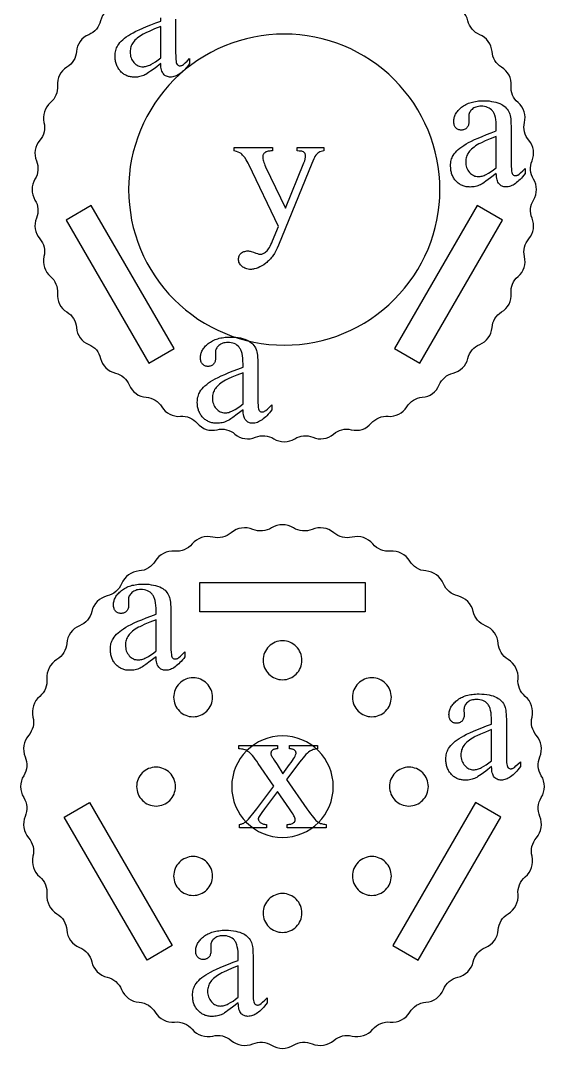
# Model space of a CAD drawing. Extents: x 5 to 599, y -219 to 392.
# Drawn here: x 89 to 146, y 8 to 119.9 of the extents above; entities that cross this region are included whole.
import ezdxf

# ---------------------------------------------------------------- set-up
doc = ezdxf.new("R2010")
doc.units = 0
doc.header["$MEASUREMENT"] = 0
for name, color, linetype in [('EXT', 1, 'CONTINUOUS'), ('INT', 5, 'CONTINUOUS'), ('TEXT', 18, 'CONTINUOUS')]:
    doc.layers.add(name, color=color, linetype=linetype)

msp = doc.modelspace()

# ---------------------------------------------------------------- linework, layer by layer
at = {"layer": 'EXT'}
msp.add_lwpolyline([(99.32, 121.5, 0.286149), (97.71, 119.89, -0.244114), (96.42, 118.38, 0.286149), (95.08, 116.54, -0.244114), (94.05, 114.84, 0.286149), (93.01, 112.81, -0.244114), (92.25, 110.98, 0.286149), (91.55, 108.81, -0.244114), (91.09, 106.88, 0.286149), (90.73, 104.63, -0.244114), (90.57, 102.65, 0.286149), (90.57, 100.38, -0.244114), (90.73, 98.4, 0.286149), (91.09, 96.15, -0.244114), (91.55, 94.22, 0.286149), (92.25, 92.05, -0.244114), (93.01, 90.22, 0.286149), (94.05, 88.19, -0.244114), (95.08, 86.49, 0.286149), (96.42, 84.65, -0.244114), (97.71, 83.14, 0.286149), (99.32, 81.53, -0.244114), (100.83, 80.24, 0.286149), (102.68, 78.9, -0.244114), (104.37, 77.87, 0.286149), (106.4, 76.83, -0.244114), (108.23, 76.07, 0.286149), (110.4, 75.37, -0.244114), (112.33, 74.9, 0.286149), (114.58, 74.55, -0.244114), (116.56, 74.39, 0.286149), (118.84, 74.39, -0.244114), (120.81, 74.55, 0.286149), (123.06, 74.9, -0.244114), (124.99, 75.37, 0.286149), (127.16, 76.07, -0.244114), (129, 76.83, 0.286149), (131.03, 77.87, -0.244114), (132.72, 78.9, 0.286149), (134.56, 80.24, -0.244114), (136.07, 81.53, 0.286149), (137.68, 83.14, -0.244114), (138.97, 84.65, 0.286149), (140.31, 86.49, -0.244114), (141.35, 88.19, 0.286149), (142.38, 90.22, -0.244114), (143.14, 92.05, 0.286149), (143.84, 94.22, -0.244114), (144.31, 96.15, 0.286149), (144.66, 98.4, -0.244114), (144.82, 100.38, 0.286149), (144.82, 102.65, -0.244114), (144.66, 104.63, 0.286149), (144.31, 106.88, -0.244114), (143.84, 108.81, 0.286149), (143.14, 110.98, -0.244114), (142.38, 112.81, 0.286149), (141.35, 114.84, -0.244114), (140.31, 116.54, 0.286149), (138.97, 118.38, -0.244114), (137.68, 119.89, 0.286149), (136.07, 121.5, -0.244114)], format="xyb", dxfattribs=at)
msp.add_lwpolyline([(89.5, 33.27, 0.286149), (89.87, 30.94, -0.244114), (90.35, 28.93, 0.286149), (91.08, 26.68, -0.244114), (91.87, 24.78, 0.286149), (92.95, 22.67, -0.244114), (94.02, 20.91, 0.286149), (95.41, 19, -0.244114), (96.75, 17.43, 0.286149), (98.43, 15.76, -0.244114), (99.99, 14.42, 0.286149), (101.91, 13.03, -0.244114), (103.66, 11.95, 0.286149), (105.77, 10.88, -0.244114), (107.68, 10.09, 0.286149), (109.93, 9.36, -0.244114), (111.93, 8.88, 0.286149), (114.27, 8.51, -0.244114), (116.32, 8.35, 0.286149), (118.69, 8.35, -0.244114), (120.74, 8.51, 0.286149), (123.08, 8.88, -0.244114), (125.08, 9.36, 0.286149), (127.33, 10.09, -0.244114), (129.24, 10.88, 0.286149), (131.35, 11.95, -0.244114), (133.1, 13.03, 0.286149), (135.02, 14.42, -0.244114), (136.59, 15.76, 0.286149), (138.26, 17.43, -0.244114), (139.6, 19, 0.286149), (140.99, 20.91, -0.244114), (142.06, 22.67, 0.286149), (143.14, 24.78, -0.244114), (143.93, 26.68, 0.286149), (144.66, 28.93, -0.244114), (145.14, 30.94, 0.286149), (145.51, 33.27, -0.244114), (145.67, 35.33, 0.286149), (145.67, 37.7, -0.244114), (145.51, 39.75, 0.286149), (145.14, 42.09, -0.244114), (144.66, 44.09, 0.286149), (143.93, 46.34, -0.244114), (143.14, 48.25, 0.286149), (142.06, 50.35, -0.244114), (140.99, 52.11, 0.286149), (139.6, 54.03, -0.244114), (138.26, 55.59, 0.286149), (136.59, 57.27, -0.244114), (135.02, 58.6, 0.286149), (133.1, 59.99, -0.244114), (131.35, 61.07, 0.286149), (129.24, 62.15, -0.244114), (127.33, 62.93, 0.286149), (125.08, 63.67, -0.244114), (123.08, 64.15, 0.286149), (120.74, 64.52, -0.244114), (118.69, 64.68, 0.286149), (116.32, 64.68, -0.244114), (114.27, 64.52, 0.286149), (111.93, 64.15, -0.244114), (109.93, 63.67, 0.286149), (107.68, 62.93, -0.244114), (105.77, 62.15, 0.286149), (103.66, 61.07, -0.244114), (101.91, 59.99, 0.286149), (99.99, 58.6, -0.244114), (98.43, 57.27, 0.286149), (96.75, 55.59, -0.244114), (95.41, 54.03, 0.286149), (94.02, 52.11, -0.244114), (92.95, 50.35, 0.286149), (91.87, 48.25, -0.244114), (91.08, 46.34, 0.286149), (90.35, 44.09, -0.244114), (89.87, 42.09, 0.286149), (89.5, 39.75, -0.244114), (89.34, 37.7, 0.286149), (89.34, 35.33, -0.244114)], format="xyb", close=True, dxfattribs=at)
at = {"layer": 'INT'}
for points in [[(117.7, 118.45, 0.414214), (100.76, 101.51, 0.414214), (117.7, 84.58, 0.414214), (134.63, 101.51, 0.414214)], [(117.51, 52.39, 0.414214), (115.39, 50.27, 0.414214), (117.51, 48.15, 0.414214), (119.62, 50.27, 0.414214)], [(107.78, 48.36, 0.414214), (105.66, 46.24, 0.414214), (107.78, 44.12, 0.414214), (109.89, 46.24, 0.414214)], [(127.23, 48.36, 0.414214), (125.12, 46.24, 0.414214), (127.23, 44.12, 0.414214), (129.35, 46.24, 0.414214)], [(117.51, 42.04, 0.414214), (111.98, 36.51, 0.414214), (117.51, 30.99, 0.414214), (123.03, 36.51, 0.414214)], [(103.75, 38.63, 0.414214), (101.63, 36.51, 0.414214), (103.75, 34.4, 0.414214), (105.86, 36.51, 0.414214)], [(131.26, 38.63, 0.414214), (129.15, 36.51, 0.414214), (131.26, 34.4, 0.414214), (133.38, 36.51, 0.414214)], [(107.78, 28.9, 0.414214), (105.66, 26.78, 0.414214), (107.78, 24.67, 0.414214), (109.89, 26.78, 0.414214)], [(127.23, 28.9, 0.414214), (125.12, 26.78, 0.414214), (127.23, 24.67, 0.414214), (129.35, 26.78, 0.414214)], [(117.51, 24.87, 0.414214), (115.39, 22.75, 0.414214), (117.51, 20.64, 0.414214), (119.62, 22.75, 0.414214)]]:
    msp.add_lwpolyline(points, format="xyb", close=True, dxfattribs=at)
for points in [[(102.95, 82.61), (105.7, 84.2), (96.7, 99.78), (93.95, 98.19)], [(132.45, 82.61), (141.44, 98.19), (138.69, 99.78), (129.7, 84.2)], [(108.51, 55.56), (108.51, 58.74), (126.5, 58.74), (126.5, 55.56)], [(102.76, 17.61), (93.76, 33.19), (96.51, 34.78), (105.5, 19.2)], [(132.26, 17.61), (141.25, 33.19), (138.5, 34.78), (129.51, 19.2)]]:
    msp.add_lwpolyline(points, close=True, dxfattribs=at)
at = {"layer": 'TEXT'}
msp.add_lwpolyline([(105.87, 120.08), (105.87, 117.04), (105.87, 116.47), (105.88, 116.01), (105.9, 115.68), (105.92, 115.48), (105.95, 115.35), (105.98, 115.24), (106.03, 115.15), (106.05, 115.12), (106.08, 115.09), (106.14, 115.05), (106.2, 115.02), (106.27, 115), (106.34, 114.99), (106.42, 115), (106.49, 115.01), (106.55, 115.03), (106.61, 115.06), (106.74, 115.15), (106.91, 115.3), (107.13, 115.51), (107.4, 115.78), (107.4, 115.23), (107.27, 115.05), (107.13, 114.89), (107, 114.73), (106.86, 114.59), (106.73, 114.46), (106.6, 114.34), (106.47, 114.23), (106.33, 114.13), (106.2, 114.05), (106.08, 113.97), (105.95, 113.91), (105.82, 113.86), (105.69, 113.82), (105.57, 113.79), (105.44, 113.77), (105.32, 113.77), (105.2, 113.77), (105.09, 113.79), (104.98, 113.81), (104.89, 113.85), (104.79, 113.89), (104.71, 113.95), (104.63, 114.02), (104.55, 114.1), (104.49, 114.19), (104.43, 114.29), (104.38, 114.41), (104.34, 114.55), (104.31, 114.69), (104.28, 114.86), (104.27, 115.04), (104.26, 115.23), (103.64, 114.75), (103.14, 114.39), (102.94, 114.25), (102.77, 114.14), (102.64, 114.05), (102.53, 114), (102.4, 113.94), (102.27, 113.89), (102.13, 113.85), (101.99, 113.82), (101.85, 113.79), (101.71, 113.77), (101.56, 113.76), (101.41, 113.76), (101.3, 113.76), (101.19, 113.77), (101.08, 113.78), (100.97, 113.8), (100.87, 113.82), (100.76, 113.84), (100.66, 113.88), (100.57, 113.91), (100.47, 113.96), (100.38, 114), (100.29, 114.06), (100.21, 114.11), (100.12, 114.17), (100.04, 114.24), (99.96, 114.31), (99.89, 114.39), (99.81, 114.47), (99.75, 114.55), (99.68, 114.64), (99.62, 114.73), (99.57, 114.83), (99.52, 114.92), (99.48, 115.02), (99.44, 115.12), (99.4, 115.23), (99.37, 115.34), (99.34, 115.45), (99.32, 115.57), (99.31, 115.68), (99.3, 115.81), (99.29, 116.06), (99.29, 116.22), (99.3, 116.37), (99.33, 116.52), (99.36, 116.67), (99.4, 116.81), (99.45, 116.94), (99.51, 117.07), (99.58, 117.19), (99.69, 117.35), (99.82, 117.52), (99.96, 117.68), (100.13, 117.83), (100.31, 117.99), (100.51, 118.14), (100.73, 118.29), (100.97, 118.44), (101.24, 118.59), (101.55, 118.75), (101.9, 118.91), (102.29, 119.09), (102.72, 119.27), (103.19, 119.46), (103.71, 119.66), (104.26, 119.86), (104.26, 120.21)], dxfattribs=at)
for points in [[(104.26, 115.86), (104.26, 119.27), (103.59, 119), (103.05, 118.77), (102.64, 118.58), (102.48, 118.5), (102.36, 118.44), (102.17, 118.33), (102, 118.22), (101.84, 118.11), (101.7, 118), (101.57, 117.89), (101.45, 117.77), (101.35, 117.66), (101.26, 117.54), (101.18, 117.42), (101.11, 117.3), (101.05, 117.18), (101.01, 117.05), (100.97, 116.92), (100.95, 116.79), (100.93, 116.65), (100.92, 116.52), (100.93, 116.34), (100.95, 116.18), (100.98, 116.02), (101.03, 115.87), (101.09, 115.73), (101.16, 115.6), (101.25, 115.47), (101.34, 115.35), (101.45, 115.24), (101.56, 115.15), (101.68, 115.07), (101.8, 115), (101.92, 114.95), (102.05, 114.92), (102.18, 114.89), (102.31, 114.89), (102.4, 114.89), (102.5, 114.9), (102.6, 114.92), (102.71, 114.95), (102.82, 114.98), (102.93, 115.02), (103.05, 115.07), (103.17, 115.13), (103.42, 115.27), (103.69, 115.44), (103.97, 115.63)], [(140.77, 103.27), (140.15, 102.79), (139.65, 102.43), (139.45, 102.29), (139.29, 102.18), (139.15, 102.09), (139.05, 102.04), (138.91, 101.98), (138.78, 101.93), (138.64, 101.89), (138.5, 101.86), (138.36, 101.83), (138.22, 101.81), (138.07, 101.8), (137.92, 101.79), (137.81, 101.8), (137.7, 101.8), (137.59, 101.82), (137.48, 101.83), (137.38, 101.86), (137.28, 101.88), (137.18, 101.92), (137.08, 101.95), (136.99, 102), (136.89, 102.04), (136.8, 102.09), (136.72, 102.15), (136.63, 102.21), (136.55, 102.28), (136.47, 102.35), (136.4, 102.43), (136.33, 102.51), (136.26, 102.59), (136.19, 102.68), (136.14, 102.77), (136.08, 102.86), (136.03, 102.96), (135.99, 103.06), (135.95, 103.16), (135.91, 103.27), (135.88, 103.38), (135.86, 103.49), (135.84, 103.61), (135.82, 103.72), (135.81, 103.84), (135.8, 104.1), (135.8, 104.26), (135.82, 104.41), (135.84, 104.56), (135.87, 104.71), (135.91, 104.85), (135.96, 104.98), (136.02, 105.11), (136.09, 105.23), (136.2, 105.39), (136.33, 105.56), (136.47, 105.72), (136.64, 105.87), (136.82, 106.03), (137.02, 106.18), (137.24, 106.33), (137.48, 106.48), (137.75, 106.63), (138.06, 106.79), (138.41, 106.95), (138.8, 107.13), (139.23, 107.31), (139.7, 107.5), (140.22, 107.7), (140.77, 107.9), (140.77, 108.25), (140.77, 108.57), (140.75, 108.87), (140.71, 109.14), (140.67, 109.38), (140.61, 109.6), (140.57, 109.69), (140.53, 109.79), (140.49, 109.87), (140.45, 109.95), (140.4, 110.02), (140.35, 110.09), (140.24, 110.2), (140.11, 110.31), (139.98, 110.39), (139.83, 110.46), (139.67, 110.52), (139.5, 110.55), (139.31, 110.58), (139.11, 110.59), (138.97, 110.58), (138.82, 110.56), (138.69, 110.54), (138.56, 110.5), (138.45, 110.46), (138.34, 110.4), (138.23, 110.33), (138.14, 110.25), (138.05, 110.17), (137.98, 110.08), (137.91, 109.99), (137.86, 109.9), (137.82, 109.8), (137.79, 109.7), (137.77, 109.6), (137.77, 109.49), (137.79, 108.93), (137.78, 108.82), (137.77, 108.72), (137.76, 108.62), (137.73, 108.53), (137.7, 108.45), (137.66, 108.37), (137.61, 108.3), (137.56, 108.23), (137.5, 108.18), (137.44, 108.13), (137.37, 108.09), (137.29, 108.05), (137.22, 108.02), (137.14, 108.01), (137.05, 107.99), (136.96, 107.99), (136.87, 107.99), (136.79, 108.01), (136.71, 108.03), (136.63, 108.05), (136.56, 108.09), (136.49, 108.13), (136.43, 108.18), (136.37, 108.24), (136.31, 108.31), (136.27, 108.38), (136.23, 108.46), (136.2, 108.54), (136.17, 108.63), (136.15, 108.73), (136.14, 108.83), (136.14, 108.94), (136.14, 109.04), (136.15, 109.14), (136.17, 109.25), (136.19, 109.35), (136.22, 109.45), (136.26, 109.55), (136.3, 109.64), (136.35, 109.74), (136.41, 109.84), (136.47, 109.93), (136.55, 110.03), (136.62, 110.12), (136.71, 110.21), (136.8, 110.3), (136.89, 110.39), (137, 110.48), (137.11, 110.56), (137.22, 110.64), (137.34, 110.72), (137.47, 110.79), (137.6, 110.85), (137.74, 110.91), (137.88, 110.96), (138.03, 111), (138.18, 111.05), (138.34, 111.08), (138.51, 111.11), (138.68, 111.14), (138.85, 111.16), (139.03, 111.17), (139.22, 111.18), (139.41, 111.18), (139.7, 111.17), (139.98, 111.16), (140.24, 111.12), (140.49, 111.08), (140.73, 111.02), (140.95, 110.96), (141.16, 110.87), (141.36, 110.78), (141.5, 110.7), (141.63, 110.61), (141.75, 110.51), (141.86, 110.39), (141.96, 110.27), (142.05, 110.13), (142.13, 109.99), (142.21, 109.83), (142.25, 109.72), (142.28, 109.57), (142.31, 109.4), (142.34, 109.2), (142.36, 108.97), (142.37, 108.71), (142.38, 108.43), (142.38, 108.12), (142.38, 105.08), (142.39, 104.51), (142.4, 104.05), (142.41, 103.72), (142.43, 103.52), (142.46, 103.38), (142.5, 103.28), (142.54, 103.19), (142.57, 103.16), (142.59, 103.13), (142.65, 103.09), (142.71, 103.06), (142.78, 103.04), (142.85, 103.03), (142.93, 103.04), (143, 103.05), (143.06, 103.07), (143.12, 103.1), (143.25, 103.19), (143.42, 103.34), (143.65, 103.55), (143.92, 103.81), (143.92, 103.27), (143.78, 103.09), (143.64, 102.92), (143.51, 102.77), (143.37, 102.63), (143.24, 102.5), (143.11, 102.38), (142.98, 102.27), (142.85, 102.17), (142.72, 102.08), (142.59, 102.01), (142.46, 101.95), (142.33, 101.9), (142.2, 101.86), (142.08, 101.83), (141.95, 101.81), (141.83, 101.8), (141.71, 101.81), (141.6, 101.83), (141.5, 101.85), (141.4, 101.89), (141.31, 101.93), (141.22, 101.99), (141.14, 102.06), (141.07, 102.14), (141, 102.23), (140.94, 102.33), (140.89, 102.45), (140.85, 102.58), (140.82, 102.73), (140.8, 102.9), (140.78, 103.08)], [(140.77, 103.9), (140.77, 107.31), (140.1, 107.04), (139.56, 106.81), (139.15, 106.62), (138.99, 106.54), (138.87, 106.48), (138.69, 106.37), (138.51, 106.26), (138.35, 106.15), (138.21, 106.04), (138.08, 105.93), (137.96, 105.81), (137.86, 105.7), (137.77, 105.58), (137.69, 105.46), (137.62, 105.34), (137.57, 105.22), (137.52, 105.09), (137.48, 104.96), (137.46, 104.83), (137.44, 104.69), (137.44, 104.56), (137.44, 104.38), (137.46, 104.22), (137.5, 104.06), (137.54, 103.91), (137.6, 103.77), (137.67, 103.64), (137.76, 103.51), (137.86, 103.39), (137.96, 103.28), (138.07, 103.19), (138.19, 103.11), (138.31, 103.04), (138.43, 102.99), (138.56, 102.96), (138.69, 102.93), (138.82, 102.93), (138.92, 102.93), (139.01, 102.94), (139.12, 102.96), (139.22, 102.99), (139.33, 103.02), (139.44, 103.06), (139.56, 103.11), (139.68, 103.17), (139.93, 103.31), (140.2, 103.48), (140.48, 103.67)], [(112.26, 106.08), (116.43, 106.08), (116.43, 105.72), (116.23, 105.72), (116.12, 105.71), (116.02, 105.71), (115.93, 105.69), (115.84, 105.67), (115.76, 105.64), (115.69, 105.61), (115.62, 105.57), (115.57, 105.53), (115.52, 105.48), (115.47, 105.43), (115.43, 105.37), (115.4, 105.31), (115.38, 105.25), (115.36, 105.19), (115.35, 105.12), (115.35, 105.05), (115.35, 104.95), (115.37, 104.85), (115.39, 104.73), (115.43, 104.6), (115.47, 104.46), (115.53, 104.32), (115.59, 104.16), (115.67, 104), (117.84, 99.49), (119.84, 104.43), (119.92, 104.63), (119.97, 104.83), (119.99, 104.93), (120, 105.02), (120.01, 105.12), (120.01, 105.22), (120.01, 105.3), (119.99, 105.37), (119.97, 105.43), (119.94, 105.48), (119.9, 105.53), (119.84, 105.58), (119.78, 105.62), (119.7, 105.65), (119.6, 105.68), (119.47, 105.7), (119.31, 105.71), (119.11, 105.72), (119.11, 106.08), (122.02, 106.08), (122.02, 105.72), (121.85, 105.69), (121.7, 105.66), (121.57, 105.62), (121.46, 105.56), (121.36, 105.49), (121.26, 105.39), (121.15, 105.27), (121.04, 105.12), (120.98, 105.02), (120.91, 104.87), (120.7, 104.37), (117.06, 95.45), (116.93, 95.14), (116.78, 94.84), (116.62, 94.57), (116.46, 94.31), (116.37, 94.19), (116.28, 94.08), (116.19, 93.97), (116.09, 93.86), (115.99, 93.76), (115.89, 93.67), (115.79, 93.58), (115.68, 93.49), (115.47, 93.34), (115.26, 93.2), (115.05, 93.09), (114.85, 92.99), (114.64, 92.92), (114.44, 92.87), (114.34, 92.85), (114.24, 92.84), (114.14, 92.83), (114.04, 92.83), (113.9, 92.83), (113.76, 92.85), (113.64, 92.88), (113.52, 92.91), (113.4, 92.96), (113.29, 93.02), (113.19, 93.08), (113.09, 93.16), (113.01, 93.25), (112.93, 93.33), (112.87, 93.42), (112.82, 93.52), (112.77, 93.61), (112.75, 93.71), (112.73, 93.82), (112.72, 93.92), (112.73, 94.02), (112.74, 94.12), (112.76, 94.21), (112.79, 94.29), (112.83, 94.37), (112.87, 94.45), (112.93, 94.52), (112.99, 94.58), (113.06, 94.64), (113.14, 94.69), (113.22, 94.73), (113.31, 94.77), (113.4, 94.79), (113.51, 94.81), (113.61, 94.83), (113.73, 94.83), (113.81, 94.83), (113.9, 94.82), (114, 94.8), (114.11, 94.78), (114.34, 94.71), (114.61, 94.61), (114.78, 94.55), (114.92, 94.5), (115.03, 94.48), (115.09, 94.47), (115.17, 94.47), (115.24, 94.49), (115.32, 94.51), (115.4, 94.54), (115.48, 94.59), (115.56, 94.64), (115.65, 94.7), (115.73, 94.77), (115.82, 94.85), (115.91, 94.96), (115.99, 95.08), (116.08, 95.21), (116.17, 95.37), (116.25, 95.54), (116.34, 95.73), (116.43, 95.94), (117.06, 97.49), (113.85, 104.23), (113.77, 104.39), (113.66, 104.57), (113.54, 104.77), (113.39, 104.99), (113.27, 105.14), (113.16, 105.27), (113.07, 105.37), (112.99, 105.44), (112.93, 105.48), (112.86, 105.52), (112.69, 105.59), (112.5, 105.66), (112.26, 105.72)], [(113.21, 77.54), (112.58, 77.07), (112.09, 76.71), (111.89, 76.57), (111.72, 76.45), (111.58, 76.37), (111.48, 76.32), (111.35, 76.26), (111.21, 76.21), (111.08, 76.17), (110.94, 76.13), (110.8, 76.11), (110.65, 76.09), (110.51, 76.08), (110.36, 76.07), (110.24, 76.07), (110.13, 76.08), (110.02, 76.09), (109.92, 76.11), (109.81, 76.13), (109.71, 76.16), (109.61, 76.19), (109.51, 76.23), (109.42, 76.27), (109.33, 76.32), (109.24, 76.37), (109.15, 76.43), (109.07, 76.49), (108.99, 76.56), (108.91, 76.63), (108.83, 76.71), (108.76, 76.79), (108.69, 76.87), (108.63, 76.96), (108.57, 77.05), (108.52, 77.14), (108.47, 77.24), (108.42, 77.34), (108.38, 77.44), (108.35, 77.55), (108.32, 77.65), (108.29, 77.77), (108.27, 77.88), (108.25, 78), (108.24, 78.12), (108.23, 78.37), (108.24, 78.53), (108.25, 78.69), (108.27, 78.84), (108.31, 78.98), (108.35, 79.12), (108.4, 79.26), (108.46, 79.38), (108.52, 79.51), (108.63, 79.67), (108.76, 79.83), (108.91, 79.99), (109.07, 80.15), (109.26, 80.3), (109.46, 80.46), (109.68, 80.61), (109.91, 80.75), (110.18, 80.9), (110.49, 81.06), (110.84, 81.23), (111.23, 81.4), (111.67, 81.59), (112.14, 81.78), (112.65, 81.97), (113.21, 82.18), (113.21, 82.53), (113.2, 82.85), (113.18, 83.15), (113.15, 83.41), (113.1, 83.66), (113.04, 83.87), (113.01, 83.97), (112.97, 84.06), (112.93, 84.15), (112.88, 84.23), (112.83, 84.3), (112.78, 84.36), (112.67, 84.48), (112.55, 84.58), (112.41, 84.67), (112.26, 84.74), (112.1, 84.79), (111.93, 84.83), (111.75, 84.85), (111.55, 84.86), (111.4, 84.86), (111.26, 84.84), (111.12, 84.82), (111, 84.78), (110.88, 84.73), (110.77, 84.68), (110.67, 84.61), (110.57, 84.53), (110.49, 84.45), (110.41, 84.36), (110.35, 84.27), (110.3, 84.17), (110.25, 84.08), (110.23, 83.98), (110.21, 83.88), (110.2, 83.77), (110.22, 83.2), (110.22, 83.09), (110.21, 82.99), (110.19, 82.9), (110.16, 82.81), (110.13, 82.72), (110.09, 82.65), (110.05, 82.57), (109.99, 82.51), (109.93, 82.45), (109.87, 82.4), (109.8, 82.36), (109.73, 82.33), (109.65, 82.3), (109.57, 82.28), (109.48, 82.27), (109.39, 82.27), (109.3, 82.27), (109.22, 82.28), (109.14, 82.3), (109.06, 82.33), (108.99, 82.37), (108.93, 82.41), (108.86, 82.46), (108.8, 82.52), (108.75, 82.59), (108.7, 82.66), (108.66, 82.74), (108.63, 82.82), (108.61, 82.91), (108.59, 83.01), (108.58, 83.11), (108.57, 83.21), (108.58, 83.32), (108.59, 83.42), (108.6, 83.52), (108.63, 83.62), (108.66, 83.72), (108.69, 83.82), (108.74, 83.92), (108.79, 84.02), (108.85, 84.11), (108.91, 84.21), (108.98, 84.3), (109.06, 84.39), (109.14, 84.49), (109.23, 84.58), (109.33, 84.67), (109.43, 84.75), (109.54, 84.84), (109.66, 84.92), (109.78, 84.99), (109.9, 85.06), (110.04, 85.13), (110.17, 85.18), (110.32, 85.23), (110.46, 85.28), (110.62, 85.32), (110.78, 85.36), (110.94, 85.39), (111.11, 85.41), (111.28, 85.43), (111.46, 85.45), (111.65, 85.45), (111.84, 85.46), (112.13, 85.45), (112.41, 85.43), (112.67, 85.4), (112.92, 85.36), (113.16, 85.3), (113.39, 85.23), (113.6, 85.15), (113.79, 85.06), (113.93, 84.98), (114.06, 84.88), (114.18, 84.78), (114.29, 84.67), (114.39, 84.55), (114.49, 84.41), (114.57, 84.27), (114.64, 84.11), (114.68, 83.99), (114.72, 83.85), (114.75, 83.67), (114.77, 83.47), (114.79, 83.24), (114.81, 82.99), (114.81, 82.7), (114.82, 82.39), (114.82, 79.36), (114.82, 78.78), (114.83, 78.33), (114.85, 78), (114.87, 77.79), (114.89, 77.66), (114.93, 77.55), (114.98, 77.47), (115, 77.44), (115.03, 77.41), (115.09, 77.37), (115.15, 77.33), (115.21, 77.32), (115.29, 77.31), (115.36, 77.31), (115.43, 77.33), (115.5, 77.35), (115.56, 77.38), (115.69, 77.47), (115.86, 77.62), (116.08, 77.83), (116.35, 78.09), (116.35, 77.54), (116.21, 77.37), (116.08, 77.2), (115.94, 77.05), (115.81, 76.9), (115.68, 76.77), (115.54, 76.65), (115.41, 76.54), (115.28, 76.45), (115.15, 76.36), (115.02, 76.29), (114.89, 76.22), (114.77, 76.17), (114.64, 76.13), (114.51, 76.1), (114.39, 76.09), (114.26, 76.08), (114.15, 76.09), (114.03, 76.1), (113.93, 76.13), (113.83, 76.16), (113.74, 76.21), (113.65, 76.27), (113.57, 76.34), (113.5, 76.41), (113.43, 76.5), (113.38, 76.61), (113.33, 76.73), (113.29, 76.86), (113.25, 77.01), (113.23, 77.17), (113.21, 77.35)], [(113.21, 78.18), (113.21, 81.58), (112.54, 81.31), (112, 81.08), (111.59, 80.9), (111.43, 80.82), (111.31, 80.75), (111.12, 80.65), (110.95, 80.54), (110.79, 80.43), (110.64, 80.32), (110.51, 80.2), (110.4, 80.09), (110.29, 79.97), (110.2, 79.86), (110.12, 79.74), (110.06, 79.62), (110, 79.49), (109.95, 79.37), (109.92, 79.24), (109.89, 79.11), (109.88, 78.97), (109.87, 78.83), (109.88, 78.66), (109.9, 78.5), (109.93, 78.34), (109.98, 78.19), (110.03, 78.05), (110.11, 77.91), (110.19, 77.79), (110.29, 77.67), (110.4, 77.56), (110.51, 77.46), (110.62, 77.38), (110.74, 77.32), (110.86, 77.27), (110.99, 77.23), (111.12, 77.21), (111.26, 77.2), (111.35, 77.21), (111.45, 77.22), (111.55, 77.24), (111.66, 77.26), (111.77, 77.3), (111.88, 77.34), (111.99, 77.39), (112.12, 77.45), (112.37, 77.58), (112.63, 77.75), (112.91, 77.95)], [(103.75, 50.65), (103.12, 50.17), (102.63, 49.81), (102.43, 49.67), (102.26, 49.56), (102.12, 49.47), (102.02, 49.42), (101.89, 49.36), (101.75, 49.31), (101.62, 49.27), (101.48, 49.24), (101.33, 49.21), (101.19, 49.19), (101.05, 49.18), (100.9, 49.18), (100.78, 49.18), (100.67, 49.19), (100.56, 49.2), (100.45, 49.21), (100.35, 49.24), (100.25, 49.26), (100.15, 49.3), (100.05, 49.33), (99.96, 49.38), (99.87, 49.42), (99.78, 49.47), (99.69, 49.53), (99.61, 49.59), (99.53, 49.66), (99.45, 49.73), (99.37, 49.81), (99.3, 49.89), (99.23, 49.97), (99.17, 50.06), (99.11, 50.15), (99.05, 50.24), (99.01, 50.34), (98.96, 50.44), (98.92, 50.54), (98.89, 50.65), (98.86, 50.76), (98.83, 50.87), (98.81, 50.99), (98.79, 51.1), (98.78, 51.23), (98.77, 51.48), (98.78, 51.64), (98.79, 51.79), (98.81, 51.94), (98.84, 52.09), (98.89, 52.23), (98.94, 52.36), (98.99, 52.49), (99.06, 52.61), (99.17, 52.77), (99.3, 52.94), (99.45, 53.1), (99.61, 53.25), (99.79, 53.41), (100, 53.56), (100.22, 53.71), (100.45, 53.86), (100.72, 54.01), (101.03, 54.17), (101.38, 54.33), (101.77, 54.51), (102.2, 54.69), (102.68, 54.88), (103.19, 55.08), (103.75, 55.28), (103.75, 55.63), (103.74, 55.96), (103.72, 56.25), (103.69, 56.52), (103.64, 56.76), (103.58, 56.98), (103.55, 57.08), (103.51, 57.17), (103.47, 57.25), (103.42, 57.33), (103.37, 57.4), (103.32, 57.47), (103.21, 57.58), (103.09, 57.69), (102.95, 57.77), (102.8, 57.84), (102.64, 57.9), (102.47, 57.93), (102.28, 57.96), (102.09, 57.97), (101.94, 57.96), (101.8, 57.95), (101.66, 57.92), (101.54, 57.88), (101.42, 57.84), (101.31, 57.78), (101.21, 57.71), (101.11, 57.63), (101.03, 57.55), (100.95, 57.46), (100.89, 57.37), (100.83, 57.28), (100.79, 57.18), (100.76, 57.08), (100.75, 56.98), (100.74, 56.87), (100.76, 56.31), (100.76, 56.2), (100.75, 56.1), (100.73, 56), (100.7, 55.91), (100.67, 55.83), (100.63, 55.75), (100.59, 55.68), (100.53, 55.61), (100.47, 55.56), (100.41, 55.51), (100.34, 55.47), (100.27, 55.43), (100.19, 55.4), (100.11, 55.39), (100.02, 55.37), (99.93, 55.37), (99.84, 55.37), (99.76, 55.39), (99.68, 55.41), (99.6, 55.43), (99.53, 55.47), (99.46, 55.51), (99.4, 55.56), (99.34, 55.62), (99.29, 55.69), (99.24, 55.76), (99.2, 55.84), (99.17, 55.92), (99.14, 56.01), (99.13, 56.11), (99.12, 56.21), (99.11, 56.32), (99.12, 56.42), (99.13, 56.52), (99.14, 56.63), (99.17, 56.73), (99.2, 56.83), (99.23, 56.93), (99.28, 57.02), (99.33, 57.12), (99.38, 57.22), (99.45, 57.31), (99.52, 57.41), (99.6, 57.5), (99.68, 57.59), (99.77, 57.68), (99.87, 57.77), (99.97, 57.86), (100.08, 57.94), (100.2, 58.02), (100.32, 58.1), (100.44, 58.17), (100.58, 58.23), (100.71, 58.29), (100.85, 58.34), (101, 58.39), (101.16, 58.43), (101.31, 58.46), (101.48, 58.49), (101.65, 58.52), (101.82, 58.54), (102, 58.55), (102.19, 58.56), (102.38, 58.56), (102.67, 58.55), (102.95, 58.54), (103.21, 58.5), (103.46, 58.46), (103.7, 58.4), (103.92, 58.34), (104.14, 58.25), (104.33, 58.16), (104.47, 58.08), (104.6, 57.99), (104.72, 57.89), (104.83, 57.77), (104.93, 57.65), (105.03, 57.52), (105.11, 57.37), (105.18, 57.21), (105.22, 57.1), (105.26, 56.95), (105.29, 56.78), (105.31, 56.58), (105.33, 56.35), (105.35, 56.09), (105.35, 55.81), (105.36, 55.5), (105.36, 52.46), (105.36, 51.89), (105.37, 51.43), (105.38, 51.1), (105.41, 50.9), (105.43, 50.77), (105.47, 50.66), (105.51, 50.57), (105.54, 50.54), (105.57, 50.51), (105.62, 50.47), (105.69, 50.44), (105.75, 50.42), (105.82, 50.41), (105.9, 50.42), (105.97, 50.43), (106.04, 50.45), (106.1, 50.48), (106.22, 50.57), (106.4, 50.72), (106.62, 50.93), (106.89, 51.19), (106.89, 50.65), (106.75, 50.47), (106.62, 50.31), (106.48, 50.15), (106.35, 50.01), (106.21, 49.88), (106.08, 49.76), (105.95, 49.65), (105.82, 49.55), (105.69, 49.46), (105.56, 49.39), (105.43, 49.33), (105.3, 49.28), (105.18, 49.24), (105.05, 49.21), (104.93, 49.19), (104.8, 49.18), (104.68, 49.19), (104.57, 49.21), (104.47, 49.23), (104.37, 49.27), (104.28, 49.31), (104.19, 49.37), (104.11, 49.44), (104.04, 49.52), (103.97, 49.61), (103.92, 49.71), (103.87, 49.83), (103.82, 49.97), (103.79, 50.11), (103.77, 50.28), (103.75, 50.46)], [(103.75, 51.28), (103.75, 54.69), (103.08, 54.42), (102.53, 54.19), (102.12, 54), (101.97, 53.92), (101.84, 53.86), (101.66, 53.75), (101.49, 53.64), (101.33, 53.53), (101.18, 53.42), (101.05, 53.31), (100.94, 53.19), (100.83, 53.08), (100.74, 52.96), (100.66, 52.84), (100.6, 52.72), (100.54, 52.6), (100.49, 52.47), (100.46, 52.34), (100.43, 52.21), (100.42, 52.07), (100.41, 51.94), (100.42, 51.76), (100.44, 51.6), (100.47, 51.44), (100.51, 51.29), (100.57, 51.15), (100.65, 51.02), (100.73, 50.89), (100.83, 50.77), (100.94, 50.66), (101.05, 50.57), (101.16, 50.49), (101.28, 50.42), (101.4, 50.37), (101.53, 50.34), (101.66, 50.31), (101.8, 50.31), (101.89, 50.31), (101.99, 50.32), (102.09, 50.34), (102.2, 50.37), (102.3, 50.4), (102.42, 50.44), (102.53, 50.49), (102.65, 50.55), (102.91, 50.69), (103.17, 50.86), (103.45, 51.05)], [(140.26, 38.69), (139.63, 38.21), (139.14, 37.85), (138.94, 37.71), (138.77, 37.6), (138.64, 37.51), (138.53, 37.46), (138.4, 37.4), (138.26, 37.35), (138.13, 37.31), (137.99, 37.28), (137.85, 37.25), (137.7, 37.23), (137.56, 37.22), (137.41, 37.21), (137.3, 37.22), (137.18, 37.22), (137.07, 37.24), (136.97, 37.25), (136.86, 37.28), (136.76, 37.3), (136.66, 37.34), (136.56, 37.37), (136.47, 37.41), (136.38, 37.46), (136.29, 37.51), (136.2, 37.57), (136.12, 37.63), (136.04, 37.7), (135.96, 37.77), (135.88, 37.85), (135.81, 37.93), (135.74, 38.01), (135.68, 38.1), (135.62, 38.19), (135.57, 38.28), (135.52, 38.38), (135.47, 38.48), (135.43, 38.58), (135.4, 38.69), (135.37, 38.8), (135.34, 38.91), (135.32, 39.02), (135.3, 39.14), (135.29, 39.26), (135.28, 39.52), (135.29, 39.68), (135.3, 39.83), (135.32, 39.98), (135.36, 40.13), (135.4, 40.27), (135.45, 40.4), (135.51, 40.53), (135.58, 40.65), (135.68, 40.81), (135.81, 40.98), (135.96, 41.14), (136.12, 41.29), (136.31, 41.45), (136.51, 41.6), (136.73, 41.75), (136.97, 41.9), (137.23, 42.05), (137.54, 42.21), (137.89, 42.37), (138.28, 42.55), (138.72, 42.73), (139.19, 42.92), (139.7, 43.12), (140.26, 43.32), (140.26, 43.67), (140.25, 43.99), (140.23, 44.29), (140.2, 44.56), (140.15, 44.8), (140.09, 45.02), (140.06, 45.11), (140.02, 45.21), (139.98, 45.29), (139.93, 45.37), (139.89, 45.44), (139.83, 45.51), (139.72, 45.62), (139.6, 45.73), (139.46, 45.81), (139.31, 45.88), (139.15, 45.94), (138.98, 45.97), (138.8, 46), (138.6, 46.01), (138.45, 46), (138.31, 45.98), (138.17, 45.96), (138.05, 45.92), (137.93, 45.88), (137.82, 45.82), (137.72, 45.75), (137.62, 45.67), (137.54, 45.59), (137.46, 45.5), (137.4, 45.41), (137.35, 45.32), (137.31, 45.22), (137.28, 45.12), (137.26, 45.02), (137.25, 44.91), (137.27, 44.35), (137.27, 44.24), (137.26, 44.13), (137.24, 44.04), (137.22, 43.95), (137.18, 43.87), (137.14, 43.79), (137.1, 43.72), (137.04, 43.65), (136.98, 43.6), (136.92, 43.55), (136.85, 43.51), (136.78, 43.47), (136.7, 43.44), (136.62, 43.43), (136.53, 43.41), (136.44, 43.41), (136.36, 43.41), (136.27, 43.43), (136.19, 43.45), (136.12, 43.47), (136.04, 43.51), (135.98, 43.55), (135.91, 43.6), (135.85, 43.66), (135.8, 43.73), (135.75, 43.8), (135.71, 43.88), (135.68, 43.96), (135.66, 44.05), (135.64, 44.15), (135.63, 44.25), (135.62, 44.36), (135.63, 44.46), (135.64, 44.56), (135.65, 44.67), (135.68, 44.77), (135.71, 44.87), (135.75, 44.97), (135.79, 45.06), (135.84, 45.16), (135.9, 45.26), (135.96, 45.35), (136.03, 45.45), (136.11, 45.54), (136.19, 45.63), (136.28, 45.72), (136.38, 45.81), (136.48, 45.9), (136.59, 45.98), (136.71, 46.06), (136.83, 46.14), (136.96, 46.21), (137.09, 46.27), (137.22, 46.33), (137.37, 46.38), (137.51, 46.42), (137.67, 46.47), (137.83, 46.5), (137.99, 46.53), (138.16, 46.56), (138.34, 46.58), (138.52, 46.59), (138.7, 46.6), (138.89, 46.6), (139.18, 46.59), (139.46, 46.58), (139.73, 46.54), (139.98, 46.5), (140.21, 46.44), (140.44, 46.38), (140.65, 46.29), (140.84, 46.2), (140.98, 46.12), (141.11, 46.03), (141.23, 45.93), (141.34, 45.81), (141.45, 45.69), (141.54, 45.55), (141.62, 45.41), (141.69, 45.25), (141.73, 45.14), (141.77, 44.99), (141.8, 44.82), (141.82, 44.61), (141.84, 44.39), (141.86, 44.13), (141.87, 43.85), (141.87, 43.54), (141.87, 40.5), (141.87, 39.93), (141.88, 39.47), (141.9, 39.14), (141.92, 38.94), (141.95, 38.8), (141.98, 38.7), (142.03, 38.61), (142.05, 38.58), (142.08, 38.55), (142.14, 38.51), (142.2, 38.48), (142.27, 38.46), (142.34, 38.45), (142.41, 38.46), (142.48, 38.47), (142.55, 38.49), (142.61, 38.52), (142.74, 38.61), (142.91, 38.76), (143.13, 38.97), (143.4, 39.23), (143.4, 38.69), (143.26, 38.51), (143.13, 38.34), (142.99, 38.19), (142.86, 38.05), (142.73, 37.92), (142.59, 37.8), (142.46, 37.69), (142.33, 37.59), (142.2, 37.5), (142.07, 37.43), (141.94, 37.37), (141.82, 37.32), (141.69, 37.28), (141.56, 37.25), (141.44, 37.23), (141.31, 37.22), (141.2, 37.23), (141.09, 37.24), (140.98, 37.27), (140.88, 37.31), (140.79, 37.35), (140.71, 37.41), (140.63, 37.48), (140.55, 37.56), (140.48, 37.65), (140.43, 37.75), (140.38, 37.87), (140.34, 38), (140.3, 38.15), (140.28, 38.32), (140.27, 38.49)], [(140.26, 39.32), (140.26, 42.73), (139.59, 42.46), (139.05, 42.23), (138.64, 42.04), (138.48, 41.96), (138.36, 41.9), (138.17, 41.79), (138, 41.68), (137.84, 41.57), (137.7, 41.46), (137.56, 41.35), (137.45, 41.23), (137.34, 41.12), (137.25, 41), (137.18, 40.88), (137.11, 40.76), (137.05, 40.64), (137, 40.51), (136.97, 40.38), (136.94, 40.25), (136.93, 40.11), (136.92, 39.98), (136.93, 39.8), (136.95, 39.64), (136.98, 39.48), (137.03, 39.33), (137.09, 39.19), (137.16, 39.06), (137.24, 38.93), (137.34, 38.81), (137.45, 38.7), (137.56, 38.61), (137.67, 38.53), (137.79, 38.46), (137.92, 38.41), (138.04, 38.38), (138.17, 38.35), (138.31, 38.35), (138.4, 38.35), (138.5, 38.36), (138.6, 38.38), (138.71, 38.41), (138.82, 38.44), (138.93, 38.48), (139.05, 38.53), (139.17, 38.59), (139.42, 38.73), (139.68, 38.89), (139.96, 39.09)], [(112.76, 40.98), (116.97, 40.98), (116.97, 40.62), (116.78, 40.61), (116.7, 40.6), (116.63, 40.59), (116.56, 40.57), (116.5, 40.54), (116.45, 40.52), (116.41, 40.48), (116.37, 40.45), (116.34, 40.41), (116.31, 40.37), (116.29, 40.32), (116.27, 40.28), (116.26, 40.23), (116.25, 40.18), (116.25, 40.12), (116.25, 40.06), (116.27, 39.99), (116.29, 39.91), (116.33, 39.82), (116.38, 39.73), (116.44, 39.63), (116.59, 39.4), (116.91, 38.91), (117.54, 37.9), (118.28, 38.91), (118.44, 39.14), (118.58, 39.35), (118.7, 39.54), (118.8, 39.7), (118.88, 39.84), (118.93, 39.96), (118.97, 40.06), (118.98, 40.13), (118.98, 40.18), (118.97, 40.23), (118.96, 40.28), (118.94, 40.32), (118.91, 40.36), (118.89, 40.4), (118.85, 40.44), (118.81, 40.48), (118.77, 40.51), (118.72, 40.54), (118.66, 40.56), (118.6, 40.58), (118.53, 40.6), (118.45, 40.61), (118.28, 40.62), (118.28, 40.98), (121.3, 40.98), (121.3, 40.62), (121.18, 40.61), (121.07, 40.59), (120.96, 40.57), (120.85, 40.54), (120.75, 40.5), (120.65, 40.46), (120.56, 40.41), (120.47, 40.36), (120.35, 40.26), (120.21, 40.14), (120.06, 40), (119.91, 39.83), (119.74, 39.64), (119.56, 39.42), (119.37, 39.18), (119.16, 38.91), (117.94, 37.28), (120.17, 34.08), (120.37, 33.8), (120.55, 33.55), (120.72, 33.33), (120.87, 33.14), (121.01, 32.98), (121.13, 32.84), (121.24, 32.74), (121.34, 32.66), (121.43, 32.61), (121.53, 32.56), (121.63, 32.51), (121.74, 32.48), (121.86, 32.45), (121.98, 32.42), (122.11, 32.41), (122.25, 32.4), (122.25, 32.04), (118.03, 32.04), (118.03, 32.4), (118.14, 32.4), (118.24, 32.41), (118.33, 32.42), (118.42, 32.44), (118.5, 32.47), (118.58, 32.51), (118.65, 32.54), (118.72, 32.59), (118.76, 32.63), (118.8, 32.66), (118.83, 32.71), (118.85, 32.75), (118.87, 32.8), (118.89, 32.84), (118.9, 32.9), (118.9, 32.95), (118.89, 33.02), (118.86, 33.11), (118.81, 33.22), (118.74, 33.35), (118.66, 33.5), (118.55, 33.67), (118.28, 34.08), (116.97, 36), (115.53, 34.08), (115.24, 33.68), (115.04, 33.38), (114.96, 33.26), (114.91, 33.16), (114.88, 33.08), (114.87, 33.03), (114.87, 32.97), (114.88, 32.92), (114.9, 32.86), (114.93, 32.81), (114.96, 32.75), (114.99, 32.7), (115.04, 32.65), (115.09, 32.61), (115.15, 32.56), (115.21, 32.52), (115.29, 32.49), (115.37, 32.46), (115.45, 32.43), (115.54, 32.42), (115.64, 32.4), (115.75, 32.4), (115.75, 32.04), (112.83, 32.04), (112.83, 32.4), (112.92, 32.41), (113, 32.43), (113.08, 32.45), (113.16, 32.48), (113.24, 32.51), (113.31, 32.55), (113.38, 32.59), (113.45, 32.64), (113.55, 32.72), (113.66, 32.84), (113.8, 32.97), (113.94, 33.14), (114.11, 33.34), (114.29, 33.56), (114.7, 34.08), (116.57, 36.57), (114.87, 39.03), (114.7, 39.28), (114.53, 39.51), (114.38, 39.71), (114.23, 39.89), (114.1, 40.04), (113.97, 40.17), (113.86, 40.27), (113.75, 40.35), (113.65, 40.41), (113.54, 40.47), (113.43, 40.52), (113.31, 40.55), (113.18, 40.58), (113.05, 40.6), (112.91, 40.62), (112.76, 40.62)], [(112.69, 12.96), (112.07, 12.49), (111.57, 12.13), (111.37, 11.99), (111.21, 11.87), (111.07, 11.79), (110.97, 11.73), (110.83, 11.68), (110.7, 11.63), (110.56, 11.59), (110.42, 11.55), (110.28, 11.53), (110.14, 11.51), (109.99, 11.49), (109.84, 11.49), (109.73, 11.49), (109.62, 11.5), (109.51, 11.51), (109.4, 11.53), (109.3, 11.55), (109.19, 11.58), (109.1, 11.61), (109, 11.65), (108.9, 11.69), (108.81, 11.74), (108.72, 11.79), (108.64, 11.85), (108.55, 11.91), (108.47, 11.98), (108.39, 12.05), (108.32, 12.13), (108.24, 12.21), (108.18, 12.29), (108.11, 12.38), (108.05, 12.47), (108, 12.56), (107.95, 12.66), (107.91, 12.76), (107.87, 12.86), (107.83, 12.97), (107.8, 13.07), (107.78, 13.19), (107.75, 13.3), (107.74, 13.42), (107.73, 13.54), (107.72, 13.79), (107.72, 13.95), (107.74, 14.11), (107.76, 14.26), (107.79, 14.4), (107.83, 14.54), (107.88, 14.68), (107.94, 14.8), (108.01, 14.93), (108.12, 15.09), (108.25, 15.25), (108.39, 15.41), (108.56, 15.57), (108.74, 15.72), (108.94, 15.88), (109.16, 16.03), (109.4, 16.17), (109.67, 16.32), (109.98, 16.48), (110.33, 16.65), (110.72, 16.82), (111.15, 17), (111.62, 17.19), (112.14, 17.39), (112.69, 17.6), (112.69, 17.95), (112.69, 18.27), (112.67, 18.57), (112.63, 18.83), (112.59, 19.08), (112.53, 19.29), (112.49, 19.39), (112.45, 19.48), (112.41, 19.57), (112.37, 19.65), (112.32, 19.72), (112.27, 19.78), (112.16, 19.9), (112.03, 20), (111.9, 20.09), (111.75, 20.16), (111.59, 20.21), (111.42, 20.25), (111.23, 20.27), (111.03, 20.28), (110.88, 20.28), (110.74, 20.26), (110.61, 20.24), (110.48, 20.2), (110.36, 20.15), (110.25, 20.1), (110.15, 20.03), (110.06, 19.95), (109.97, 19.87), (109.9, 19.78), (109.83, 19.69), (109.78, 19.59), (109.74, 19.5), (109.71, 19.4), (109.69, 19.29), (109.69, 19.19), (109.71, 18.62), (109.7, 18.51), (109.69, 18.41), (109.68, 18.32), (109.65, 18.23), (109.62, 18.14), (109.58, 18.07), (109.53, 17.99), (109.48, 17.93), (109.42, 17.87), (109.35, 17.82), (109.29, 17.78), (109.21, 17.75), (109.14, 17.72), (109.05, 17.7), (108.97, 17.69), (108.88, 17.69), (108.79, 17.69), (108.71, 17.7), (108.63, 17.72), (108.55, 17.75), (108.48, 17.79), (108.41, 17.83), (108.35, 17.88), (108.29, 17.94), (108.23, 18.01), (108.19, 18.08), (108.15, 18.16), (108.12, 18.24), (108.09, 18.33), (108.07, 18.42), (108.06, 18.53), (108.06, 18.63), (108.06, 18.74), (108.07, 18.84), (108.09, 18.94), (108.11, 19.04), (108.14, 19.14), (108.18, 19.24), (108.22, 19.34), (108.27, 19.44), (108.33, 19.53), (108.39, 19.63), (108.46, 19.72), (108.54, 19.81), (108.63, 19.91), (108.72, 20), (108.81, 20.09), (108.92, 20.17), (109.03, 20.26), (109.14, 20.34), (109.26, 20.41), (109.39, 20.48), (109.52, 20.54), (109.66, 20.6), (109.8, 20.65), (109.95, 20.7), (110.1, 20.74), (110.26, 20.78), (110.42, 20.81), (110.59, 20.83), (110.77, 20.85), (110.95, 20.87), (111.14, 20.87), (111.33, 20.88), (111.62, 20.87), (111.9, 20.85), (112.16, 20.82), (112.41, 20.78), (112.65, 20.72), (112.87, 20.65), (113.08, 20.57), (113.28, 20.48), (113.42, 20.4), (113.55, 20.3), (113.67, 20.2), (113.78, 20.09), (113.88, 19.97), (113.97, 19.83), (114.05, 19.69), (114.13, 19.53), (114.17, 19.41), (114.2, 19.27), (114.23, 19.09), (114.26, 18.89), (114.28, 18.66), (114.29, 18.41), (114.3, 18.12), (114.3, 17.81), (114.3, 14.78), (114.31, 14.2), (114.31, 13.75), (114.33, 13.42), (114.35, 13.21), (114.38, 13.08), (114.42, 12.97), (114.46, 12.89), (114.49, 12.85), (114.51, 12.83), (114.57, 12.78), (114.63, 12.75), (114.7, 12.74), (114.77, 12.73), (114.85, 12.73), (114.92, 12.75), (114.98, 12.77), (115.04, 12.8), (115.17, 12.89), (115.34, 13.04), (115.57, 13.25), (115.83, 13.51), (115.83, 12.96), (115.7, 12.79), (115.56, 12.62), (115.43, 12.47), (115.29, 12.32), (115.16, 12.19), (115.03, 12.07), (114.9, 11.96), (114.77, 11.87), (114.64, 11.78), (114.51, 11.71), (114.38, 11.64), (114.25, 11.59), (114.12, 11.55), (114, 11.52), (113.87, 11.51), (113.75, 11.5), (113.63, 11.51), (113.52, 11.52), (113.42, 11.55), (113.32, 11.58), (113.23, 11.63), (113.14, 11.69), (113.06, 11.75), (112.99, 11.83), (112.92, 11.92), (112.86, 12.03), (112.81, 12.15), (112.77, 12.28), (112.74, 12.43), (112.71, 12.59), (112.7, 12.77)], [(112.69, 13.6), (112.69, 17), (112.02, 16.73), (111.48, 16.5), (111.07, 16.32), (110.91, 16.24), (110.79, 16.17), (110.6, 16.07), (110.43, 15.96), (110.27, 15.85), (110.13, 15.74), (110, 15.62), (109.88, 15.51), (109.78, 15.39), (109.69, 15.28), (109.61, 15.16), (109.54, 15.04), (109.49, 14.91), (109.44, 14.79), (109.4, 14.66), (109.38, 14.52), (109.36, 14.39), (109.36, 14.25), (109.36, 14.08), (109.38, 13.92), (109.42, 13.76), (109.46, 13.61), (109.52, 13.47), (109.59, 13.33), (109.68, 13.21), (109.78, 13.09), (109.88, 12.98), (109.99, 12.88), (110.11, 12.8), (110.23, 12.74), (110.35, 12.69), (110.48, 12.65), (110.61, 12.63), (110.74, 12.62), (110.84, 12.63), (110.93, 12.64), (111.04, 12.66), (111.14, 12.68), (111.25, 12.72), (111.36, 12.76), (111.48, 12.81), (111.6, 12.87), (111.85, 13), (112.12, 13.17), (112.4, 13.37)]]:
    msp.add_lwpolyline(points, close=True, dxfattribs=at)

doc.saveas('drawing.dxf')
